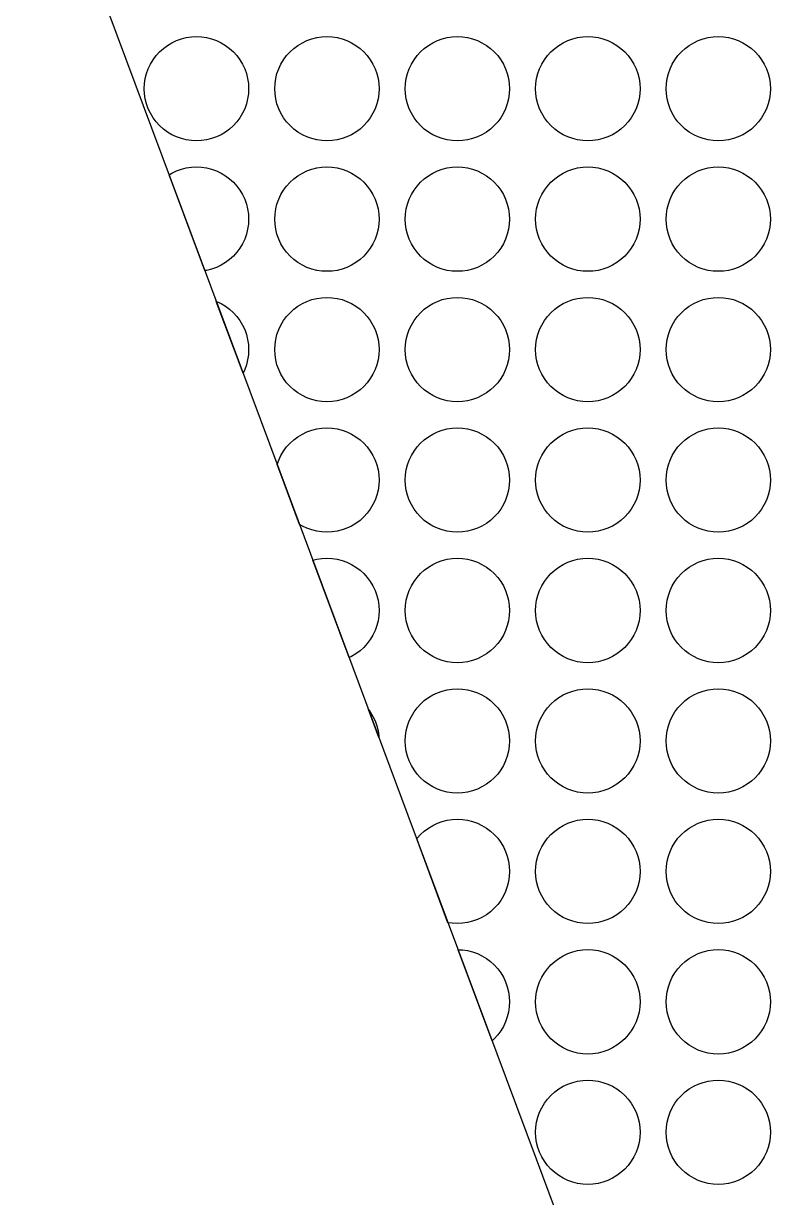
# Model space of a CAD drawing. Header units: millimetres. Extents: x 63 to 185, y -163 to -75.
# Drawn here: x 132.85 to 147.42, y -141.61 to -119.11 of the extents above; entities that cross this region are included whole.
import ezdxf

# ---------------------------------------------------------------- set-up
doc = ezdxf.new("R2010")
doc.units = ezdxf.units.MM
doc.layers.add('background', color=7, linetype='Continuous')
doc.layers.add('outline_2', color=3, linetype='Continuous')

msp = doc.modelspace()

# ---------------------------------------------------------------- linework, layer by layer
at = {"layer": 'background'}
for points in [[(137.166, -120.355), (137.161, -120.453), (137.147, -120.55), (137.123, -120.645), (137.09, -120.738), (137.048, -120.826), (136.997, -120.911), (136.939, -120.989), (136.873, -121.062), (136.8, -121.128), (136.722, -121.186), (136.637, -121.237), (136.549, -121.279), (136.456, -121.312), (136.361, -121.336), (136.264, -121.35), (136.166, -121.355), (136.068, -121.35), (135.971, -121.336), (135.876, -121.312), (135.783, -121.279), (135.695, -121.237), (135.61, -121.186), (135.532, -121.128), (135.459, -121.062), (135.393, -120.989), (135.335, -120.911), (135.284, -120.826), (135.242, -120.738), (135.209, -120.645), (135.185, -120.55), (135.171, -120.453), (135.166, -120.355), (135.171, -120.257), (135.185, -120.16), (135.209, -120.065), (135.242, -119.972), (135.284, -119.884), (135.335, -119.799), (135.393, -119.721), (135.459, -119.648), (135.532, -119.582), (135.61, -119.524), (135.695, -119.473), (135.783, -119.431), (135.876, -119.398), (135.971, -119.374), (136.068, -119.36), (136.166, -119.355), (136.264, -119.36), (136.361, -119.374), (136.456, -119.398), (136.549, -119.431), (136.637, -119.473), (136.722, -119.524), (136.8, -119.582), (136.873, -119.648), (136.939, -119.721), (136.997, -119.799), (137.048, -119.884), (137.09, -119.972), (137.123, -120.065), (137.147, -120.16), (137.161, -120.257)], [(139.666, -120.355), (139.661, -120.453), (139.647, -120.55), (139.623, -120.645), (139.59, -120.738), (139.548, -120.826), (139.497, -120.911), (139.439, -120.989), (139.373, -121.062), (139.3, -121.128), (139.222, -121.186), (139.137, -121.237), (139.049, -121.279), (138.956, -121.312), (138.861, -121.336), (138.764, -121.35), (138.666, -121.355), (138.568, -121.35), (138.471, -121.336), (138.376, -121.312), (138.283, -121.279), (138.195, -121.237), (138.11, -121.186), (138.032, -121.128), (137.959, -121.062), (137.893, -120.989), (137.835, -120.911), (137.784, -120.826), (137.742, -120.738), (137.709, -120.645), (137.685, -120.55), (137.671, -120.453), (137.666, -120.355), (137.671, -120.257), (137.685, -120.16), (137.709, -120.065), (137.742, -119.972), (137.784, -119.884), (137.835, -119.799), (137.893, -119.721), (137.959, -119.648), (138.032, -119.582), (138.11, -119.524), (138.195, -119.473), (138.283, -119.431), (138.376, -119.398), (138.471, -119.374), (138.568, -119.36), (138.666, -119.355), (138.764, -119.36), (138.861, -119.374), (138.956, -119.398), (139.049, -119.431), (139.137, -119.473), (139.222, -119.524), (139.3, -119.582), (139.373, -119.648), (139.439, -119.721), (139.497, -119.799), (139.548, -119.884), (139.59, -119.972), (139.623, -120.065), (139.647, -120.16), (139.661, -120.257)], [(142.166, -120.355), (142.161, -120.453), (142.147, -120.55), (142.123, -120.645), (142.09, -120.738), (142.048, -120.826), (141.997, -120.911), (141.939, -120.989), (141.873, -121.062), (141.8, -121.128), (141.722, -121.186), (141.637, -121.237), (141.549, -121.279), (141.456, -121.312), (141.361, -121.336), (141.264, -121.35), (141.166, -121.355), (141.068, -121.35), (140.971, -121.336), (140.876, -121.312), (140.783, -121.279), (140.695, -121.237), (140.61, -121.186), (140.532, -121.128), (140.459, -121.062), (140.393, -120.989), (140.335, -120.911), (140.284, -120.826), (140.242, -120.738), (140.209, -120.645), (140.185, -120.55), (140.171, -120.453), (140.166, -120.355), (140.171, -120.257), (140.185, -120.16), (140.209, -120.065), (140.242, -119.972), (140.284, -119.884), (140.335, -119.799), (140.393, -119.721), (140.459, -119.648), (140.532, -119.582), (140.61, -119.524), (140.695, -119.473), (140.783, -119.431), (140.876, -119.398), (140.971, -119.374), (141.068, -119.36), (141.166, -119.355), (141.264, -119.36), (141.361, -119.374), (141.456, -119.398), (141.549, -119.431), (141.637, -119.473), (141.722, -119.524), (141.8, -119.582), (141.873, -119.648), (141.939, -119.721), (141.997, -119.799), (142.048, -119.884), (142.09, -119.972), (142.123, -120.065), (142.147, -120.16), (142.161, -120.257)], [(144.666, -120.355), (144.661, -120.453), (144.647, -120.55), (144.623, -120.645), (144.59, -120.738), (144.548, -120.826), (144.497, -120.911), (144.439, -120.989), (144.373, -121.062), (144.3, -121.128), (144.222, -121.186), (144.137, -121.237), (144.049, -121.279), (143.956, -121.312), (143.861, -121.336), (143.764, -121.35), (143.666, -121.355), (143.568, -121.35), (143.471, -121.336), (143.376, -121.312), (143.283, -121.279), (143.195, -121.237), (143.11, -121.186), (143.032, -121.128), (142.959, -121.062), (142.893, -120.989), (142.835, -120.911), (142.784, -120.826), (142.742, -120.738), (142.709, -120.645), (142.685, -120.55), (142.671, -120.453), (142.666, -120.355), (142.671, -120.257), (142.685, -120.16), (142.709, -120.065), (142.742, -119.972), (142.784, -119.884), (142.835, -119.799), (142.893, -119.721), (142.959, -119.648), (143.032, -119.582), (143.11, -119.524), (143.195, -119.473), (143.283, -119.431), (143.376, -119.398), (143.471, -119.374), (143.568, -119.36), (143.666, -119.355), (143.764, -119.36), (143.861, -119.374), (143.956, -119.398), (144.049, -119.431), (144.137, -119.473), (144.222, -119.524), (144.3, -119.582), (144.373, -119.648), (144.439, -119.721), (144.497, -119.799), (144.548, -119.884), (144.59, -119.972), (144.623, -120.065), (144.647, -120.16), (144.661, -120.257)], [(147.166, -120.355), (147.161, -120.453), (147.147, -120.55), (147.123, -120.645), (147.09, -120.738), (147.048, -120.826), (146.997, -120.911), (146.939, -120.989), (146.873, -121.062), (146.8, -121.128), (146.722, -121.186), (146.637, -121.237), (146.549, -121.279), (146.456, -121.312), (146.361, -121.336), (146.264, -121.35), (146.166, -121.355), (146.068, -121.35), (145.971, -121.336), (145.876, -121.312), (145.783, -121.279), (145.695, -121.237), (145.61, -121.186), (145.532, -121.128), (145.459, -121.062), (145.393, -120.989), (145.335, -120.911), (145.284, -120.826), (145.242, -120.738), (145.209, -120.645), (145.185, -120.55), (145.171, -120.453), (145.166, -120.355), (145.171, -120.257), (145.185, -120.16), (145.209, -120.065), (145.242, -119.972), (145.284, -119.884), (145.335, -119.799), (145.393, -119.721), (145.459, -119.648), (145.532, -119.582), (145.61, -119.524), (145.695, -119.473), (145.783, -119.431), (145.876, -119.398), (145.971, -119.374), (146.068, -119.36), (146.166, -119.355), (146.264, -119.36), (146.361, -119.374), (146.456, -119.398), (146.549, -119.431), (146.637, -119.473), (146.722, -119.524), (146.8, -119.582), (146.873, -119.648), (146.939, -119.721), (146.997, -119.799), (147.048, -119.884), (147.09, -119.972), (147.123, -120.065), (147.147, -120.16), (147.161, -120.257)], [(135.641, -122.005), (135.695, -121.973), (135.783, -121.931), (135.876, -121.898), (135.971, -121.874), (136.068, -121.86), (136.166, -121.855), (136.264, -121.86), (136.361, -121.874), (136.456, -121.898), (136.549, -121.931), (136.637, -121.973), (136.722, -122.024), (136.8, -122.082), (136.873, -122.148), (136.939, -122.221), (136.997, -122.299), (137.048, -122.384), (137.09, -122.472), (137.123, -122.565), (137.147, -122.66), (137.161, -122.757), (137.166, -122.855), (137.161, -122.953), (137.147, -123.05), (137.123, -123.145), (137.09, -123.238), (137.048, -123.326), (136.997, -123.411), (136.939, -123.489), (136.873, -123.562), (136.8, -123.628), (136.722, -123.686), (136.637, -123.737), (136.549, -123.779), (136.456, -123.812), (136.361, -123.836), (136.326, -123.841)], [(139.666, -122.855), (139.661, -122.953), (139.647, -123.05), (139.623, -123.145), (139.59, -123.238), (139.548, -123.326), (139.497, -123.411), (139.439, -123.489), (139.373, -123.562), (139.3, -123.628), (139.222, -123.686), (139.137, -123.737), (139.049, -123.779), (138.956, -123.812), (138.861, -123.836), (138.764, -123.85), (138.666, -123.855), (138.568, -123.85), (138.471, -123.836), (138.376, -123.812), (138.283, -123.779), (138.195, -123.737), (138.11, -123.686), (138.032, -123.628), (137.959, -123.562), (137.893, -123.489), (137.835, -123.411), (137.784, -123.326), (137.742, -123.238), (137.709, -123.145), (137.685, -123.05), (137.671, -122.953), (137.666, -122.855), (137.671, -122.757), (137.685, -122.66), (137.709, -122.565), (137.742, -122.472), (137.784, -122.384), (137.835, -122.299), (137.893, -122.221), (137.959, -122.148), (138.032, -122.082), (138.11, -122.024), (138.195, -121.973), (138.283, -121.931), (138.376, -121.898), (138.471, -121.874), (138.568, -121.86), (138.666, -121.855), (138.764, -121.86), (138.861, -121.874), (138.956, -121.898), (139.049, -121.931), (139.137, -121.973), (139.222, -122.024), (139.3, -122.082), (139.373, -122.148), (139.439, -122.221), (139.497, -122.299), (139.548, -122.384), (139.59, -122.472), (139.623, -122.565), (139.647, -122.66), (139.661, -122.757)], [(142.166, -122.855), (142.161, -122.953), (142.147, -123.05), (142.123, -123.145), (142.09, -123.238), (142.048, -123.326), (141.997, -123.411), (141.939, -123.489), (141.873, -123.562), (141.8, -123.628), (141.722, -123.686), (141.637, -123.737), (141.549, -123.779), (141.456, -123.812), (141.361, -123.836), (141.264, -123.85), (141.166, -123.855), (141.068, -123.85), (140.971, -123.836), (140.876, -123.812), (140.783, -123.779), (140.695, -123.737), (140.61, -123.686), (140.532, -123.628), (140.459, -123.562), (140.393, -123.489), (140.335, -123.411), (140.284, -123.326), (140.242, -123.238), (140.209, -123.145), (140.185, -123.05), (140.171, -122.953), (140.166, -122.855), (140.171, -122.757), (140.185, -122.66), (140.209, -122.565), (140.242, -122.472), (140.284, -122.384), (140.335, -122.299), (140.393, -122.221), (140.459, -122.148), (140.532, -122.082), (140.61, -122.024), (140.695, -121.973), (140.783, -121.931), (140.876, -121.898), (140.971, -121.874), (141.068, -121.86), (141.166, -121.855), (141.264, -121.86), (141.361, -121.874), (141.456, -121.898), (141.549, -121.931), (141.637, -121.973), (141.722, -122.024), (141.8, -122.082), (141.873, -122.148), (141.939, -122.221), (141.997, -122.299), (142.048, -122.384), (142.09, -122.472), (142.123, -122.565), (142.147, -122.66), (142.161, -122.757)], [(144.666, -122.855), (144.661, -122.953), (144.647, -123.05), (144.623, -123.145), (144.59, -123.238), (144.548, -123.326), (144.497, -123.411), (144.439, -123.489), (144.373, -123.562), (144.3, -123.628), (144.222, -123.686), (144.137, -123.737), (144.049, -123.779), (143.956, -123.812), (143.861, -123.836), (143.764, -123.85), (143.666, -123.855), (143.568, -123.85), (143.471, -123.836), (143.376, -123.812), (143.283, -123.779), (143.195, -123.737), (143.11, -123.686), (143.032, -123.628), (142.959, -123.562), (142.893, -123.489), (142.835, -123.411), (142.784, -123.326), (142.742, -123.238), (142.709, -123.145), (142.685, -123.05), (142.671, -122.953), (142.666, -122.855), (142.671, -122.757), (142.685, -122.66), (142.709, -122.565), (142.742, -122.472), (142.784, -122.384), (142.835, -122.299), (142.893, -122.221), (142.959, -122.148), (143.032, -122.082), (143.11, -122.024), (143.195, -121.973), (143.283, -121.931), (143.376, -121.898), (143.471, -121.874), (143.568, -121.86), (143.666, -121.855), (143.764, -121.86), (143.861, -121.874), (143.956, -121.898), (144.049, -121.931), (144.137, -121.973), (144.222, -122.024), (144.3, -122.082), (144.373, -122.148), (144.439, -122.221), (144.497, -122.299), (144.548, -122.384), (144.59, -122.472), (144.623, -122.565), (144.647, -122.66), (144.661, -122.757)], [(147.166, -122.855), (147.161, -122.953), (147.147, -123.05), (147.123, -123.145), (147.09, -123.238), (147.048, -123.326), (146.997, -123.411), (146.939, -123.489), (146.873, -123.562), (146.8, -123.628), (146.722, -123.686), (146.637, -123.737), (146.549, -123.779), (146.456, -123.812), (146.361, -123.836), (146.264, -123.85), (146.166, -123.855), (146.068, -123.85), (145.971, -123.836), (145.876, -123.812), (145.783, -123.779), (145.695, -123.737), (145.61, -123.686), (145.532, -123.628), (145.459, -123.562), (145.393, -123.489), (145.335, -123.411), (145.284, -123.326), (145.242, -123.238), (145.209, -123.145), (145.185, -123.05), (145.171, -122.953), (145.166, -122.855), (145.171, -122.757), (145.185, -122.66), (145.209, -122.565), (145.242, -122.472), (145.284, -122.384), (145.335, -122.299), (145.393, -122.221), (145.459, -122.148), (145.532, -122.082), (145.61, -122.024), (145.695, -121.973), (145.783, -121.931), (145.876, -121.898), (145.971, -121.874), (146.068, -121.86), (146.166, -121.855), (146.264, -121.86), (146.361, -121.874), (146.456, -121.898), (146.549, -121.931), (146.637, -121.973), (146.722, -122.024), (146.8, -122.082), (146.873, -122.148), (146.939, -122.221), (146.997, -122.299), (147.048, -122.384), (147.09, -122.472), (147.123, -122.565), (147.147, -122.66), (147.161, -122.757)], [(139.666, -125.355), (139.661, -125.453), (139.647, -125.55), (139.623, -125.645), (139.59, -125.738), (139.548, -125.826), (139.497, -125.911), (139.439, -125.989), (139.373, -126.062), (139.3, -126.128), (139.222, -126.186), (139.137, -126.237), (139.049, -126.279), (138.956, -126.312), (138.861, -126.336), (138.764, -126.35), (138.666, -126.355), (138.568, -126.35), (138.471, -126.336), (138.376, -126.312), (138.283, -126.279), (138.195, -126.237), (138.11, -126.186), (138.032, -126.128), (137.959, -126.062), (137.893, -125.989), (137.835, -125.911), (137.784, -125.826), (137.742, -125.738), (137.709, -125.645), (137.685, -125.55), (137.671, -125.453), (137.666, -125.355), (137.671, -125.257), (137.685, -125.16), (137.709, -125.065), (137.742, -124.972), (137.784, -124.884), (137.835, -124.799), (137.893, -124.721), (137.959, -124.648), (138.032, -124.582), (138.11, -124.524), (138.195, -124.473), (138.283, -124.431), (138.376, -124.398), (138.471, -124.374), (138.568, -124.36), (138.666, -124.355), (138.764, -124.36), (138.861, -124.374), (138.956, -124.398), (139.049, -124.431), (139.137, -124.473), (139.222, -124.524), (139.3, -124.582), (139.373, -124.648), (139.439, -124.721), (139.497, -124.799), (139.548, -124.884), (139.59, -124.972), (139.623, -125.065), (139.647, -125.16), (139.661, -125.257)], [(142.166, -125.355), (142.161, -125.453), (142.147, -125.55), (142.123, -125.645), (142.09, -125.738), (142.048, -125.826), (141.997, -125.911), (141.939, -125.989), (141.873, -126.062), (141.8, -126.128), (141.722, -126.186), (141.637, -126.237), (141.549, -126.279), (141.456, -126.312), (141.361, -126.336), (141.264, -126.35), (141.166, -126.355), (141.068, -126.35), (140.971, -126.336), (140.876, -126.312), (140.783, -126.279), (140.695, -126.237), (140.61, -126.186), (140.532, -126.128), (140.459, -126.062), (140.393, -125.989), (140.335, -125.911), (140.284, -125.826), (140.242, -125.738), (140.209, -125.645), (140.185, -125.55), (140.171, -125.453), (140.166, -125.355), (140.171, -125.257), (140.185, -125.16), (140.209, -125.065), (140.242, -124.972), (140.284, -124.884), (140.335, -124.799), (140.393, -124.721), (140.459, -124.648), (140.532, -124.582), (140.61, -124.524), (140.695, -124.473), (140.783, -124.431), (140.876, -124.398), (140.971, -124.374), (141.068, -124.36), (141.166, -124.355), (141.264, -124.36), (141.361, -124.374), (141.456, -124.398), (141.549, -124.431), (141.637, -124.473), (141.722, -124.524), (141.8, -124.582), (141.873, -124.648), (141.939, -124.721), (141.997, -124.799), (142.048, -124.884), (142.09, -124.972), (142.123, -125.065), (142.147, -125.16), (142.161, -125.257)], [(144.666, -125.355), (144.661, -125.453), (144.647, -125.55), (144.623, -125.645), (144.59, -125.738), (144.548, -125.826), (144.497, -125.911), (144.439, -125.989), (144.373, -126.062), (144.3, -126.128), (144.222, -126.186), (144.137, -126.237), (144.049, -126.279), (143.956, -126.312), (143.861, -126.336), (143.764, -126.35), (143.666, -126.355), (143.568, -126.35), (143.471, -126.336), (143.376, -126.312), (143.283, -126.279), (143.195, -126.237), (143.11, -126.186), (143.032, -126.128), (142.959, -126.062), (142.893, -125.989), (142.835, -125.911), (142.784, -125.826), (142.742, -125.738), (142.709, -125.645), (142.685, -125.55), (142.671, -125.453), (142.666, -125.355), (142.671, -125.257), (142.685, -125.16), (142.709, -125.065), (142.742, -124.972), (142.784, -124.884), (142.835, -124.799), (142.893, -124.721), (142.959, -124.648), (143.032, -124.582), (143.11, -124.524), (143.195, -124.473), (143.283, -124.431), (143.376, -124.398), (143.471, -124.374), (143.568, -124.36), (143.666, -124.355), (143.764, -124.36), (143.861, -124.374), (143.956, -124.398), (144.049, -124.431), (144.137, -124.473), (144.222, -124.524), (144.3, -124.582), (144.373, -124.648), (144.439, -124.721), (144.497, -124.799), (144.548, -124.884), (144.59, -124.972), (144.623, -125.065), (144.647, -125.16), (144.661, -125.257)], [(147.166, -125.355), (147.161, -125.453), (147.147, -125.55), (147.123, -125.645), (147.09, -125.738), (147.048, -125.826), (146.997, -125.911), (146.939, -125.989), (146.873, -126.062), (146.8, -126.128), (146.722, -126.186), (146.637, -126.237), (146.549, -126.279), (146.456, -126.312), (146.361, -126.336), (146.264, -126.35), (146.166, -126.355), (146.068, -126.35), (145.971, -126.336), (145.876, -126.312), (145.783, -126.279), (145.695, -126.237), (145.61, -126.186), (145.532, -126.128), (145.459, -126.062), (145.393, -125.989), (145.335, -125.911), (145.284, -125.826), (145.242, -125.738), (145.209, -125.645), (145.185, -125.55), (145.171, -125.453), (145.166, -125.355), (145.171, -125.257), (145.185, -125.16), (145.209, -125.065), (145.242, -124.972), (145.284, -124.884), (145.335, -124.799), (145.393, -124.721), (145.459, -124.648), (145.532, -124.582), (145.61, -124.524), (145.695, -124.473), (145.783, -124.431), (145.876, -124.398), (145.971, -124.374), (146.068, -124.36), (146.166, -124.355), (146.264, -124.36), (146.361, -124.374), (146.456, -124.398), (146.549, -124.431), (146.637, -124.473), (146.722, -124.524), (146.8, -124.582), (146.873, -124.648), (146.939, -124.721), (146.997, -124.799), (147.048, -124.884), (147.09, -124.972), (147.123, -125.065), (147.147, -125.16), (147.161, -125.257)], [(136.545, -124.43), (136.549, -124.431), (136.637, -124.473), (136.722, -124.524), (136.8, -124.582), (136.873, -124.648), (136.939, -124.721), (136.997, -124.799), (137.048, -124.884), (137.09, -124.972), (137.123, -125.065), (137.147, -125.16), (137.161, -125.257), (137.166, -125.355), (137.161, -125.453), (137.147, -125.55), (137.123, -125.645), (137.09, -125.738), (137.058, -125.805)], [(137.763, -127.694), (137.712, -127.557), (137.742, -127.472), (137.784, -127.384), (137.835, -127.299), (137.893, -127.221), (137.959, -127.148), (138.032, -127.082), (138.11, -127.024), (138.195, -126.973), (138.283, -126.931), (138.376, -126.898), (138.471, -126.874), (138.568, -126.86), (138.666, -126.855), (138.764, -126.86), (138.861, -126.874), (138.956, -126.898), (139.049, -126.931), (139.137, -126.973), (139.222, -127.024), (139.3, -127.082), (139.373, -127.148), (139.439, -127.221), (139.497, -127.299), (139.548, -127.384), (139.59, -127.472), (139.623, -127.565), (139.647, -127.66), (139.661, -127.757), (139.666, -127.855), (139.661, -127.953), (139.647, -128.05), (139.623, -128.145), (139.59, -128.238), (139.548, -128.326), (139.497, -128.411), (139.439, -128.489), (139.373, -128.562), (139.3, -128.628), (139.222, -128.686), (139.137, -128.737), (139.049, -128.779), (138.956, -128.812), (138.861, -128.836), (138.764, -128.85), (138.666, -128.855), (138.568, -128.85), (138.471, -128.836), (138.376, -128.812), (138.283, -128.779), (138.195, -128.737), (138.139, -128.704)], [(142.166, -127.855), (142.161, -127.953), (142.147, -128.05), (142.123, -128.145), (142.09, -128.238), (142.048, -128.326), (141.997, -128.411), (141.939, -128.489), (141.873, -128.562), (141.8, -128.628), (141.722, -128.686), (141.637, -128.737), (141.549, -128.779), (141.456, -128.812), (141.361, -128.836), (141.264, -128.85), (141.166, -128.855), (141.068, -128.85), (140.971, -128.836), (140.876, -128.812), (140.783, -128.779), (140.695, -128.737), (140.61, -128.686), (140.532, -128.628), (140.459, -128.562), (140.393, -128.489), (140.335, -128.411), (140.284, -128.326), (140.242, -128.238), (140.209, -128.145), (140.185, -128.05), (140.171, -127.953), (140.166, -127.855), (140.171, -127.757), (140.185, -127.66), (140.209, -127.565), (140.242, -127.472), (140.284, -127.384), (140.335, -127.299), (140.393, -127.221), (140.459, -127.148), (140.532, -127.082), (140.61, -127.024), (140.695, -126.973), (140.783, -126.931), (140.876, -126.898), (140.971, -126.874), (141.068, -126.86), (141.166, -126.855), (141.264, -126.86), (141.361, -126.874), (141.456, -126.898), (141.549, -126.931), (141.637, -126.973), (141.722, -127.024), (141.8, -127.082), (141.873, -127.148), (141.939, -127.221), (141.997, -127.299), (142.048, -127.384), (142.09, -127.472), (142.123, -127.565), (142.147, -127.66), (142.161, -127.757)], [(144.666, -127.855), (144.661, -127.953), (144.647, -128.05), (144.623, -128.145), (144.59, -128.238), (144.548, -128.326), (144.497, -128.411), (144.439, -128.489), (144.373, -128.562), (144.3, -128.628), (144.222, -128.686), (144.137, -128.737), (144.049, -128.779), (143.956, -128.812), (143.861, -128.836), (143.764, -128.85), (143.666, -128.855), (143.568, -128.85), (143.471, -128.836), (143.376, -128.812), (143.283, -128.779), (143.195, -128.737), (143.11, -128.686), (143.032, -128.628), (142.959, -128.562), (142.893, -128.489), (142.835, -128.411), (142.784, -128.326), (142.742, -128.238), (142.709, -128.145), (142.685, -128.05), (142.671, -127.953), (142.666, -127.855), (142.671, -127.757), (142.685, -127.66), (142.709, -127.565), (142.742, -127.472), (142.784, -127.384), (142.835, -127.299), (142.893, -127.221), (142.959, -127.148), (143.032, -127.082), (143.11, -127.024), (143.195, -126.973), (143.283, -126.931), (143.376, -126.898), (143.471, -126.874), (143.568, -126.86), (143.666, -126.855), (143.764, -126.86), (143.861, -126.874), (143.956, -126.898), (144.049, -126.931), (144.137, -126.973), (144.222, -127.024), (144.3, -127.082), (144.373, -127.148), (144.439, -127.221), (144.497, -127.299), (144.548, -127.384), (144.59, -127.472), (144.623, -127.565), (144.647, -127.66), (144.661, -127.757)], [(147.166, -127.855), (147.161, -127.953), (147.147, -128.05), (147.123, -128.145), (147.09, -128.238), (147.048, -128.326), (146.997, -128.411), (146.939, -128.489), (146.873, -128.562), (146.8, -128.628), (146.722, -128.686), (146.637, -128.737), (146.549, -128.779), (146.456, -128.812), (146.361, -128.836), (146.264, -128.85), (146.166, -128.855), (146.068, -128.85), (145.971, -128.836), (145.876, -128.812), (145.783, -128.779), (145.695, -128.737), (145.61, -128.686), (145.532, -128.628), (145.459, -128.562), (145.393, -128.489), (145.335, -128.411), (145.284, -128.326), (145.242, -128.238), (145.209, -128.145), (145.185, -128.05), (145.171, -127.953), (145.166, -127.855), (145.171, -127.757), (145.185, -127.66), (145.209, -127.565), (145.242, -127.472), (145.284, -127.384), (145.335, -127.299), (145.393, -127.221), (145.459, -127.148), (145.532, -127.082), (145.61, -127.024), (145.695, -126.973), (145.783, -126.931), (145.876, -126.898), (145.971, -126.874), (146.068, -126.86), (146.166, -126.855), (146.264, -126.86), (146.361, -126.874), (146.456, -126.898), (146.549, -126.931), (146.637, -126.973), (146.722, -127.024), (146.8, -127.082), (146.873, -127.148), (146.939, -127.221), (146.997, -127.299), (147.048, -127.384), (147.09, -127.472), (147.123, -127.565), (147.147, -127.66), (147.161, -127.757)], [(138.396, -129.393), (138.471, -129.374), (138.568, -129.36), (138.666, -129.355), (138.764, -129.36), (138.861, -129.374), (138.956, -129.398), (139.049, -129.431), (139.137, -129.473), (139.222, -129.524), (139.3, -129.582), (139.373, -129.648), (139.439, -129.721), (139.497, -129.799), (139.548, -129.884), (139.59, -129.972), (139.623, -130.065), (139.647, -130.16), (139.661, -130.257), (139.666, -130.355), (139.661, -130.453), (139.647, -130.55), (139.623, -130.645), (139.59, -130.738), (139.548, -130.826), (139.497, -130.911), (139.439, -130.989), (139.373, -131.062), (139.3, -131.128), (139.222, -131.186), (139.137, -131.237), (139.092, -131.258)], [(142.166, -130.355), (142.161, -130.453), (142.147, -130.55), (142.123, -130.645), (142.09, -130.738), (142.048, -130.826), (141.997, -130.911), (141.939, -130.989), (141.873, -131.062), (141.8, -131.128), (141.722, -131.186), (141.637, -131.237), (141.549, -131.279), (141.456, -131.312), (141.361, -131.336), (141.264, -131.35), (141.166, -131.355), (141.068, -131.35), (140.971, -131.336), (140.876, -131.312), (140.783, -131.279), (140.695, -131.237), (140.61, -131.186), (140.532, -131.128), (140.459, -131.062), (140.393, -130.989), (140.335, -130.911), (140.284, -130.826), (140.242, -130.738), (140.209, -130.645), (140.185, -130.55), (140.171, -130.453), (140.166, -130.355), (140.171, -130.257), (140.185, -130.16), (140.209, -130.065), (140.242, -129.972), (140.284, -129.884), (140.335, -129.799), (140.393, -129.721), (140.459, -129.648), (140.532, -129.582), (140.61, -129.524), (140.695, -129.473), (140.783, -129.431), (140.876, -129.398), (140.971, -129.374), (141.068, -129.36), (141.166, -129.355), (141.264, -129.36), (141.361, -129.374), (141.456, -129.398), (141.549, -129.431), (141.637, -129.473), (141.722, -129.524), (141.8, -129.582), (141.873, -129.648), (141.939, -129.721), (141.997, -129.799), (142.048, -129.884), (142.09, -129.972), (142.123, -130.065), (142.147, -130.16), (142.161, -130.257)], [(144.666, -130.355), (144.661, -130.453), (144.647, -130.55), (144.623, -130.645), (144.59, -130.738), (144.548, -130.826), (144.497, -130.911), (144.439, -130.989), (144.373, -131.062), (144.3, -131.128), (144.222, -131.186), (144.137, -131.237), (144.049, -131.279), (143.956, -131.312), (143.861, -131.336), (143.764, -131.35), (143.666, -131.355), (143.568, -131.35), (143.471, -131.336), (143.376, -131.312), (143.283, -131.279), (143.195, -131.237), (143.11, -131.186), (143.032, -131.128), (142.959, -131.062), (142.893, -130.989), (142.835, -130.911), (142.784, -130.826), (142.742, -130.738), (142.709, -130.645), (142.685, -130.55), (142.671, -130.453), (142.666, -130.355), (142.671, -130.257), (142.685, -130.16), (142.709, -130.065), (142.742, -129.972), (142.784, -129.884), (142.835, -129.799), (142.893, -129.721), (142.959, -129.648), (143.032, -129.582), (143.11, -129.524), (143.195, -129.473), (143.283, -129.431), (143.376, -129.398), (143.471, -129.374), (143.568, -129.36), (143.666, -129.355), (143.764, -129.36), (143.861, -129.374), (143.956, -129.398), (144.049, -129.431), (144.137, -129.473), (144.222, -129.524), (144.3, -129.582), (144.373, -129.648), (144.439, -129.721), (144.497, -129.799), (144.548, -129.884), (144.59, -129.972), (144.623, -130.065), (144.647, -130.16), (144.661, -130.257)], [(147.166, -130.355), (147.161, -130.453), (147.147, -130.55), (147.123, -130.645), (147.09, -130.738), (147.048, -130.826), (146.997, -130.911), (146.939, -130.989), (146.873, -131.062), (146.8, -131.128), (146.722, -131.186), (146.637, -131.237), (146.549, -131.279), (146.456, -131.312), (146.361, -131.336), (146.264, -131.35), (146.166, -131.355), (146.068, -131.35), (145.971, -131.336), (145.876, -131.312), (145.783, -131.279), (145.695, -131.237), (145.61, -131.186), (145.532, -131.128), (145.459, -131.062), (145.393, -130.989), (145.335, -130.911), (145.284, -130.826), (145.242, -130.738), (145.209, -130.645), (145.185, -130.55), (145.171, -130.453), (145.166, -130.355), (145.171, -130.257), (145.185, -130.16), (145.209, -130.065), (145.242, -129.972), (145.284, -129.884), (145.335, -129.799), (145.393, -129.721), (145.459, -129.648), (145.532, -129.582), (145.61, -129.524), (145.695, -129.473), (145.783, -129.431), (145.876, -129.398), (145.971, -129.374), (146.068, -129.36), (146.166, -129.355), (146.264, -129.36), (146.361, -129.374), (146.456, -129.398), (146.549, -129.431), (146.637, -129.473), (146.722, -129.524), (146.8, -129.582), (146.873, -129.648), (146.939, -129.721), (146.997, -129.799), (147.048, -129.884), (147.09, -129.972), (147.123, -130.065), (147.147, -130.16), (147.161, -130.257)], [(142.166, -132.855), (142.161, -132.953), (142.147, -133.05), (142.123, -133.145), (142.09, -133.238), (142.048, -133.326), (141.997, -133.411), (141.939, -133.489), (141.873, -133.562), (141.8, -133.628), (141.722, -133.686), (141.637, -133.737), (141.549, -133.779), (141.456, -133.812), (141.361, -133.836), (141.264, -133.85), (141.166, -133.855), (141.068, -133.85), (140.971, -133.836), (140.876, -133.812), (140.783, -133.779), (140.695, -133.737), (140.61, -133.686), (140.532, -133.628), (140.459, -133.562), (140.393, -133.489), (140.335, -133.411), (140.284, -133.326), (140.242, -133.238), (140.209, -133.145), (140.185, -133.05), (140.171, -132.953), (140.166, -132.855), (140.171, -132.757), (140.185, -132.66), (140.209, -132.565), (140.242, -132.472), (140.284, -132.384), (140.335, -132.299), (140.393, -132.221), (140.459, -132.148), (140.532, -132.082), (140.61, -132.024), (140.695, -131.973), (140.783, -131.931), (140.876, -131.898), (140.971, -131.874), (141.068, -131.86), (141.166, -131.855), (141.264, -131.86), (141.361, -131.874), (141.456, -131.898), (141.549, -131.931), (141.637, -131.973), (141.722, -132.024), (141.8, -132.082), (141.873, -132.148), (141.939, -132.221), (141.997, -132.299), (142.048, -132.384), (142.09, -132.472), (142.123, -132.565), (142.147, -132.66), (142.161, -132.757)], [(144.666, -132.855), (144.661, -132.953), (144.647, -133.05), (144.623, -133.145), (144.59, -133.238), (144.548, -133.326), (144.497, -133.411), (144.439, -133.489), (144.373, -133.562), (144.3, -133.628), (144.222, -133.686), (144.137, -133.737), (144.049, -133.779), (143.956, -133.812), (143.861, -133.836), (143.764, -133.85), (143.666, -133.855), (143.568, -133.85), (143.471, -133.836), (143.376, -133.812), (143.283, -133.779), (143.195, -133.737), (143.11, -133.686), (143.032, -133.628), (142.959, -133.562), (142.893, -133.489), (142.835, -133.411), (142.784, -133.326), (142.742, -133.238), (142.709, -133.145), (142.685, -133.05), (142.671, -132.953), (142.666, -132.855), (142.671, -132.757), (142.685, -132.66), (142.709, -132.565), (142.742, -132.472), (142.784, -132.384), (142.835, -132.299), (142.893, -132.221), (142.959, -132.148), (143.032, -132.082), (143.11, -132.024), (143.195, -131.973), (143.283, -131.931), (143.376, -131.898), (143.471, -131.874), (143.568, -131.86), (143.666, -131.855), (143.764, -131.86), (143.861, -131.874), (143.956, -131.898), (144.049, -131.931), (144.137, -131.973), (144.222, -132.024), (144.3, -132.082), (144.373, -132.148), (144.439, -132.221), (144.497, -132.299), (144.548, -132.384), (144.59, -132.472), (144.623, -132.565), (144.647, -132.66), (144.661, -132.757)], [(147.166, -132.855), (147.161, -132.953), (147.147, -133.05), (147.123, -133.145), (147.09, -133.238), (147.048, -133.326), (146.997, -133.411), (146.939, -133.489), (146.873, -133.562), (146.8, -133.628), (146.722, -133.686), (146.637, -133.737), (146.549, -133.779), (146.456, -133.812), (146.361, -133.836), (146.264, -133.85), (146.166, -133.855), (146.068, -133.85), (145.971, -133.836), (145.876, -133.812), (145.783, -133.779), (145.695, -133.737), (145.61, -133.686), (145.532, -133.628), (145.459, -133.562), (145.393, -133.489), (145.335, -133.411), (145.284, -133.326), (145.242, -133.238), (145.209, -133.145), (145.185, -133.05), (145.171, -132.953), (145.166, -132.855), (145.171, -132.757), (145.185, -132.66), (145.209, -132.565), (145.242, -132.472), (145.284, -132.384), (145.335, -132.299), (145.393, -132.221), (145.459, -132.148), (145.532, -132.082), (145.61, -132.024), (145.695, -131.973), (145.783, -131.931), (145.876, -131.898), (145.971, -131.874), (146.068, -131.86), (146.166, -131.855), (146.264, -131.86), (146.361, -131.874), (146.456, -131.898), (146.549, -131.931), (146.637, -131.973), (146.722, -132.024), (146.8, -132.082), (146.873, -132.148), (146.939, -132.221), (146.997, -132.299), (147.048, -132.384), (147.09, -132.472), (147.123, -132.565), (147.147, -132.66), (147.161, -132.757)], [(139.463, -132.253), (139.497, -132.299), (139.548, -132.384), (139.59, -132.472), (139.623, -132.565), (139.647, -132.66), (139.661, -132.757), (139.663, -132.789)], [(140.386, -134.729), (140.393, -134.721), (140.459, -134.648), (140.532, -134.582), (140.61, -134.524), (140.695, -134.473), (140.783, -134.431), (140.876, -134.398), (140.971, -134.374), (141.068, -134.36), (141.166, -134.355), (141.264, -134.36), (141.361, -134.374), (141.456, -134.398), (141.549, -134.431), (141.637, -134.473), (141.722, -134.524), (141.8, -134.582), (141.873, -134.648), (141.939, -134.721), (141.997, -134.799), (142.048, -134.884), (142.09, -134.972), (142.123, -135.065), (142.147, -135.16), (142.161, -135.257), (142.166, -135.355), (142.161, -135.453), (142.147, -135.55), (142.123, -135.645), (142.09, -135.738), (142.048, -135.826), (141.997, -135.911), (141.939, -135.989), (141.873, -136.062), (141.8, -136.128), (141.722, -136.186), (141.637, -136.237), (141.549, -136.279), (141.456, -136.312), (141.361, -136.336), (141.264, -136.35), (141.166, -136.355), (141.068, -136.35), (140.986, -136.338)], [(144.666, -135.355), (144.661, -135.453), (144.647, -135.55), (144.623, -135.645), (144.59, -135.738), (144.548, -135.826), (144.497, -135.911), (144.439, -135.989), (144.373, -136.062), (144.3, -136.128), (144.222, -136.186), (144.137, -136.237), (144.049, -136.279), (143.956, -136.312), (143.861, -136.336), (143.764, -136.35), (143.666, -136.355), (143.568, -136.35), (143.471, -136.336), (143.376, -136.312), (143.283, -136.279), (143.195, -136.237), (143.11, -136.186), (143.032, -136.128), (142.959, -136.062), (142.893, -135.989), (142.835, -135.911), (142.784, -135.826), (142.742, -135.738), (142.709, -135.645), (142.685, -135.55), (142.671, -135.453), (142.666, -135.355), (142.671, -135.257), (142.685, -135.16), (142.709, -135.065), (142.742, -134.972), (142.784, -134.884), (142.835, -134.799), (142.893, -134.721), (142.959, -134.648), (143.032, -134.582), (143.11, -134.524), (143.195, -134.473), (143.283, -134.431), (143.376, -134.398), (143.471, -134.374), (143.568, -134.36), (143.666, -134.355), (143.764, -134.36), (143.861, -134.374), (143.956, -134.398), (144.049, -134.431), (144.137, -134.473), (144.222, -134.524), (144.3, -134.582), (144.373, -134.648), (144.439, -134.721), (144.497, -134.799), (144.548, -134.884), (144.59, -134.972), (144.623, -135.065), (144.647, -135.16), (144.661, -135.257)], [(147.166, -135.355), (147.161, -135.453), (147.147, -135.55), (147.123, -135.645), (147.09, -135.738), (147.048, -135.826), (146.997, -135.911), (146.939, -135.989), (146.873, -136.062), (146.8, -136.128), (146.722, -136.186), (146.637, -136.237), (146.549, -136.279), (146.456, -136.312), (146.361, -136.336), (146.264, -136.35), (146.166, -136.355), (146.068, -136.35), (145.971, -136.336), (145.876, -136.312), (145.783, -136.279), (145.695, -136.237), (145.61, -136.186), (145.532, -136.128), (145.459, -136.062), (145.393, -135.989), (145.335, -135.911), (145.284, -135.826), (145.242, -135.738), (145.209, -135.645), (145.185, -135.55), (145.171, -135.453), (145.166, -135.355), (145.171, -135.257), (145.185, -135.16), (145.209, -135.065), (145.242, -134.972), (145.284, -134.884), (145.335, -134.799), (145.393, -134.721), (145.459, -134.648), (145.532, -134.582), (145.61, -134.524), (145.695, -134.473), (145.783, -134.431), (145.876, -134.398), (145.971, -134.374), (146.068, -134.36), (146.166, -134.355), (146.264, -134.36), (146.361, -134.374), (146.456, -134.398), (146.549, -134.431), (146.637, -134.473), (146.722, -134.524), (146.8, -134.582), (146.873, -134.648), (146.939, -134.721), (146.997, -134.799), (147.048, -134.884), (147.09, -134.972), (147.123, -135.065), (147.147, -135.16), (147.161, -135.257)], [(141.179, -136.856), (141.264, -136.86), (141.361, -136.874), (141.456, -136.898), (141.549, -136.931), (141.637, -136.973), (141.722, -137.024), (141.8, -137.082), (141.873, -137.148), (141.939, -137.221), (141.997, -137.299), (142.048, -137.384), (142.09, -137.472), (142.123, -137.565), (142.147, -137.66), (142.161, -137.757), (142.166, -137.855), (142.161, -137.953), (142.147, -138.05), (142.123, -138.145), (142.09, -138.238), (142.048, -138.326), (141.997, -138.411), (141.939, -138.489), (141.873, -138.562), (141.83, -138.601)], [(144.666, -137.855), (144.661, -137.953), (144.647, -138.05), (144.623, -138.145), (144.59, -138.238), (144.548, -138.326), (144.497, -138.411), (144.439, -138.489), (144.373, -138.562), (144.3, -138.628), (144.222, -138.686), (144.137, -138.737), (144.049, -138.779), (143.956, -138.812), (143.861, -138.836), (143.764, -138.85), (143.666, -138.855), (143.568, -138.85), (143.471, -138.836), (143.376, -138.812), (143.283, -138.779), (143.195, -138.737), (143.11, -138.686), (143.032, -138.628), (142.959, -138.562), (142.893, -138.489), (142.835, -138.411), (142.784, -138.326), (142.742, -138.238), (142.709, -138.145), (142.685, -138.05), (142.671, -137.953), (142.666, -137.855), (142.671, -137.757), (142.685, -137.66), (142.709, -137.565), (142.742, -137.472), (142.784, -137.384), (142.835, -137.299), (142.893, -137.221), (142.959, -137.148), (143.032, -137.082), (143.11, -137.024), (143.195, -136.973), (143.283, -136.931), (143.376, -136.898), (143.471, -136.874), (143.568, -136.86), (143.666, -136.855), (143.764, -136.86), (143.861, -136.874), (143.956, -136.898), (144.049, -136.931), (144.137, -136.973), (144.222, -137.024), (144.3, -137.082), (144.373, -137.148), (144.439, -137.221), (144.497, -137.299), (144.548, -137.384), (144.59, -137.472), (144.623, -137.565), (144.647, -137.66), (144.661, -137.757)], [(147.166, -137.855), (147.161, -137.953), (147.147, -138.05), (147.123, -138.145), (147.09, -138.238), (147.048, -138.326), (146.997, -138.411), (146.939, -138.489), (146.873, -138.562), (146.8, -138.628), (146.722, -138.686), (146.637, -138.737), (146.549, -138.779), (146.456, -138.812), (146.361, -138.836), (146.264, -138.85), (146.166, -138.855), (146.068, -138.85), (145.971, -138.836), (145.876, -138.812), (145.783, -138.779), (145.695, -138.737), (145.61, -138.686), (145.532, -138.628), (145.459, -138.562), (145.393, -138.489), (145.335, -138.411), (145.284, -138.326), (145.242, -138.238), (145.209, -138.145), (145.185, -138.05), (145.171, -137.953), (145.166, -137.855), (145.171, -137.757), (145.185, -137.66), (145.209, -137.565), (145.242, -137.472), (145.284, -137.384), (145.335, -137.299), (145.393, -137.221), (145.459, -137.148), (145.532, -137.082), (145.61, -137.024), (145.695, -136.973), (145.783, -136.931), (145.876, -136.898), (145.971, -136.874), (146.068, -136.86), (146.166, -136.855), (146.264, -136.86), (146.361, -136.874), (146.456, -136.898), (146.549, -136.931), (146.637, -136.973), (146.722, -137.024), (146.8, -137.082), (146.873, -137.148), (146.939, -137.221), (146.997, -137.299), (147.048, -137.384), (147.09, -137.472), (147.123, -137.565), (147.147, -137.66), (147.161, -137.757)], [(144.666, -140.355), (144.661, -140.453), (144.647, -140.55), (144.623, -140.645), (144.59, -140.738), (144.548, -140.826), (144.497, -140.911), (144.439, -140.989), (144.373, -141.062), (144.3, -141.128), (144.222, -141.186), (144.137, -141.237), (144.049, -141.279), (143.956, -141.312), (143.861, -141.336), (143.764, -141.35), (143.666, -141.355), (143.568, -141.35), (143.471, -141.336), (143.376, -141.312), (143.283, -141.279), (143.195, -141.237), (143.11, -141.186), (143.032, -141.128), (142.959, -141.062), (142.893, -140.989), (142.835, -140.911), (142.784, -140.826), (142.742, -140.738), (142.709, -140.645), (142.685, -140.55), (142.671, -140.453), (142.666, -140.355), (142.671, -140.257), (142.685, -140.16), (142.709, -140.065), (142.742, -139.972), (142.784, -139.884), (142.835, -139.799), (142.893, -139.721), (142.959, -139.648), (143.032, -139.582), (143.11, -139.524), (143.195, -139.473), (143.283, -139.431), (143.376, -139.398), (143.471, -139.374), (143.568, -139.36), (143.666, -139.355), (143.764, -139.36), (143.861, -139.374), (143.956, -139.398), (144.049, -139.431), (144.137, -139.473), (144.222, -139.524), (144.3, -139.582), (144.373, -139.648), (144.439, -139.721), (144.497, -139.799), (144.548, -139.884), (144.59, -139.972), (144.623, -140.065), (144.647, -140.16), (144.661, -140.257)], [(147.166, -140.355), (147.161, -140.453), (147.147, -140.55), (147.123, -140.645), (147.09, -140.738), (147.048, -140.826), (146.997, -140.911), (146.939, -140.989), (146.873, -141.062), (146.8, -141.128), (146.722, -141.186), (146.637, -141.237), (146.549, -141.279), (146.456, -141.312), (146.361, -141.336), (146.264, -141.35), (146.166, -141.355), (146.068, -141.35), (145.971, -141.336), (145.876, -141.312), (145.783, -141.279), (145.695, -141.237), (145.61, -141.186), (145.532, -141.128), (145.459, -141.062), (145.393, -140.989), (145.335, -140.911), (145.284, -140.826), (145.242, -140.738), (145.209, -140.645), (145.185, -140.55), (145.171, -140.453), (145.166, -140.355), (145.171, -140.257), (145.185, -140.16), (145.209, -140.065), (145.242, -139.972), (145.284, -139.884), (145.335, -139.799), (145.393, -139.721), (145.459, -139.648), (145.532, -139.582), (145.61, -139.524), (145.695, -139.473), (145.783, -139.431), (145.876, -139.398), (145.971, -139.374), (146.068, -139.36), (146.166, -139.355), (146.264, -139.36), (146.361, -139.374), (146.456, -139.398), (146.549, -139.431), (146.637, -139.473), (146.722, -139.524), (146.8, -139.582), (146.873, -139.648), (146.939, -139.721), (146.997, -139.799), (147.048, -139.884), (147.09, -139.972), (147.123, -140.065), (147.147, -140.16), (147.161, -140.257)]]:
    msp.add_lwpolyline(points, close=True, dxfattribs=at)
at = {"layer": 'outline_2'}
msp.add_lwpolyline([(132.851, -114.523), (135.307, -121.108), (137.763, -127.694), (140.219, -134.279), (142.675, -140.865), (145.13, -147.45), (147.586, -154.036), (150.042, -160.621), (150.263, -161.122), (150.553, -161.575), (150.904, -161.974), (151.309, -162.315), (151.761, -162.59), (152.251, -162.796), (152.773, -162.927), (153.318, -162.976), (156.539, -163.021), (159.76, -163.065), (162.982, -163.11)], dxfattribs=at)

doc.saveas('drawing.dxf')
